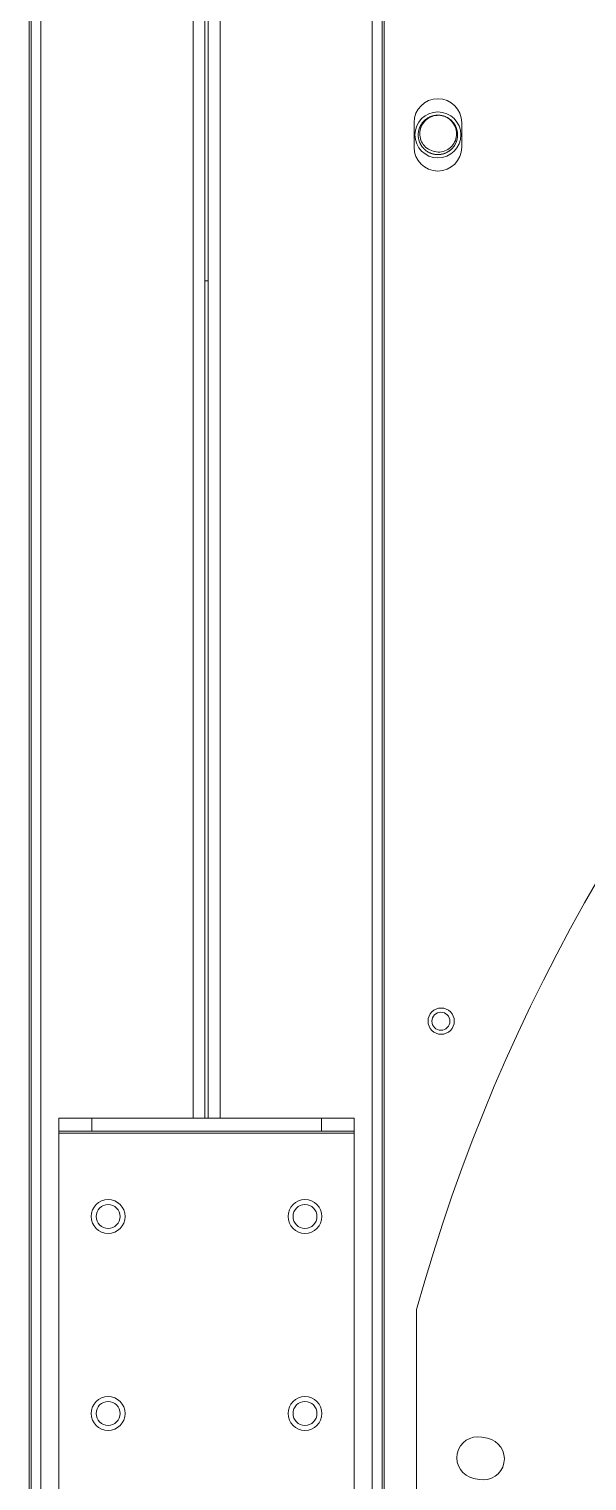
# Model space of a CAD drawing. Header units: millimetres. Extents: x 113490 to 142599, y -20467 to 115.
# Drawn here: x 130646.6 to 130816.7, y -11265.1 to -10822.7 of the extents above; entities that cross this region are included whole.
import ezdxf

# ---------------------------------------------------------------- set-up
doc = ezdxf.new("R2010")
doc.units = ezdxf.units.MM
doc.layers.add('DV3_0', color=7, linetype='Continuous')

msp = doc.modelspace()

# ---------------------------------------------------------------- linework, layer by layer
at = {"layer": 'DV3_0', "color": 7, "linetype": 'Continuous', "lineweight": 20}
for p, q in [((130646.64, -9845.59), (130646.64, -11865.47)), ((130754.84, -11862.07), (130754.84, -9845.59)), ((130696.64, -11154.49), (130696.64, -10494.49)), ((130704.84, -11154.49), (130704.84, -10494.49)), ((130655.74, -11159.09), (130700.74, -11159.09)), ((130700.74, -11159.09), (130745.74, -11159.09))]:
    msp.add_line(p, q, dxfattribs=at)
at = {"layer": 'DV3_0', "color": 7, "linetype": 'Continuous', "lineweight": 15}
for p, q in [((130647.24, -9857.26), (130647.24, -11851.51)), ((130650.24, -9857.26), (130650.24, -11851.51)), ((130751.24, -11847.85), (130751.24, -9857.26)), ((130754.24, -11847.85), (130754.24, -9857.26)), ((130700.24, -11154.49), (130700.24, -10494.49)), ((130700.24, -11154.49), (130700.24, -10494.49)), ((130701.24, -11154.49), (130701.24, -10494.49)), ((130763.99, -10851.24), (130763.99, -10858.74)), ((130778.49, -10858.74), (130778.49, -10851.24)), ((130700.24, -10899.48), (130701.24, -10899.48)), ((130700.24, -10899.48), (130701.24, -10899.48)), ((130655.74, -11158.49), (130655.74, -11154.49)), ((130655.74, -11154.49), (130665.74, -11154.49)), ((130665.74, -11154.49), (130700.74, -11154.49)), ((130665.74, -11154.49), (130665.74, -11158.49)), ((130700.74, -11154.49), (130735.74, -11154.49)), ((130735.74, -11158.49), (130735.74, -11154.49)), ((130735.74, -11154.49), (130745.74, -11154.49)), ((130745.74, -11154.49), (130745.74, -11158.49)), ((130655.74, -11158.49), (130655.74, -11159.09)), ((130665.74, -11158.49), (130655.74, -11158.49)), ((130655.74, -11159.09), (130655.74, -11269.89)), ((130665.74, -11158.49), (130700.74, -11158.49)), ((130700.74, -11158.49), (130735.74, -11158.49)), ((130745.74, -11158.49), (130735.74, -11158.49)), ((130745.74, -11158.49), (130745.74, -11159.09)), ((130745.74, -11159.09), (130745.74, -11269.89)), ((130764.74, -11212.82), (130764.74, -11507.16)), ((130786.35, -11252.04), (130784.68, -11251.71)), ((130782.19, -11264.26), (130783.85, -11264.6))]:
    msp.add_line(p, q, dxfattribs=at)
for centre, radius in [((130771.24, -10854.99), 7), ((130772.24, -11124.99), 4), ((130772.15, -11124.99), 2.75), ((130670.74, -11184.49), 5.15), ((130670.74, -11184.49), 3.65), ((130730.74, -11184.49), 5.15), ((130730.74, -11184.49), 3.65), ((130670.74, -11244.49), 5.15), ((130670.74, -11244.49), 3.65), ((130730.74, -11244.49), 5.15), ((130730.74, -11244.49), 3.65)]:
    msp.add_circle(centre, radius, dxfattribs=at)
for centre, radius, start, end in [((131296.24, -11359.99), 551.5, 105.4775, 164.5225), ((130771.24, -10851.24), 7.25, 0, 180), ((130771.24, -10854.99), 6, 64.8963, 82.5227), ((130771.24, -10858.74), 7.25, 180, 0), ((130783.43, -11257.99), 6.4, 78.75, 258.75), ((130785.1, -11258.32), 6.4, 258.75, 78.75)]:
    msp.add_arc(centre, radius, start, end, dxfattribs=at)
msp.add_rational_spline([(130776.78, -10852.69), (130775.45, -10849.49), (130772.02, -10849.04), (130768.58, -10848.59), (130766.48, -10851.34), (130764.37, -10854.09), (130765.7, -10857.29), (130767.02, -10860.49), (130770.46, -10860.94), (130773.89, -10861.39), (130776, -10858.64), (130778.11, -10855.89), (130776.78, -10852.69), (130775.45, -10849.49), (130772.02, -10849.04), (130768.58, -10848.59), (130766.48, -10851.34), (130764.37, -10854.09), (130765.7, -10857.29), (130767.02, -10860.49), (130770.46, -10860.94), (130773.89, -10861.39), (130776, -10858.64), (130778.11, -10855.89), (130776.78, -10852.69), (130775.89, -10850.54), (130773.78, -10849.56)], [1, 0.866025403784, 1, 0.866025403784, 1, 0.866025403784, 1, 0.866025403784, 1, 0.866025403784, 1, 0.866025403784, 1, 0.866025403784, 1, 0.866025403784, 1, 0.866025403784, 1, 0.866025403784, 1, 0.866025403784, 1, 0.866025403784, 1, 0.90591222949, 0.943976505854], degree=2, knots=[0.94372108, 0.94372108, 0.94372108, 0.9481517, 0.9481517, 0.95258231, 0.95258231, 0.95701293, 0.95701293, 0.96144354, 0.96144354, 0.96587416, 0.96587416, 0.97030477, 0.97030477, 0.97473539, 0.97473539, 0.979166, 0.979166, 0.98359662, 0.98359662, 0.98802723, 0.98802723, 0.99245785, 0.99245785, 0.99688846, 0.99688846, 1, 1, 1], dxfattribs=at)
for points in [[(130769.78, -10859.91), (130768.41, -10859.59), (130767.22, -10858.71), (130765.79, -10856.34), (130765.56, -10854.87), (130766.14, -10852.17), (130766.96, -10850.94), (130769.21, -10849.31), (130770.63, -10848.92), (130772.02, -10849.04)], [(130773.78, -10849.56), (130775.02, -10850.21), (130775.99, -10851.3), (130777.03, -10853.89), (130777.05, -10855.36), (130776.07, -10857.97), (130775.08, -10859.08), (130772.59, -10860.28), (130771.1, -10860.39), (130769.78, -10859.91)]]:
    msp.add_open_spline(points, degree=3, knots=[0, 0, 0, 0, 0.25, 0.25, 0.5, 0.5, 0.75, 0.75, 1, 1, 1, 1], dxfattribs=at)

doc.saveas('drawing.dxf')
